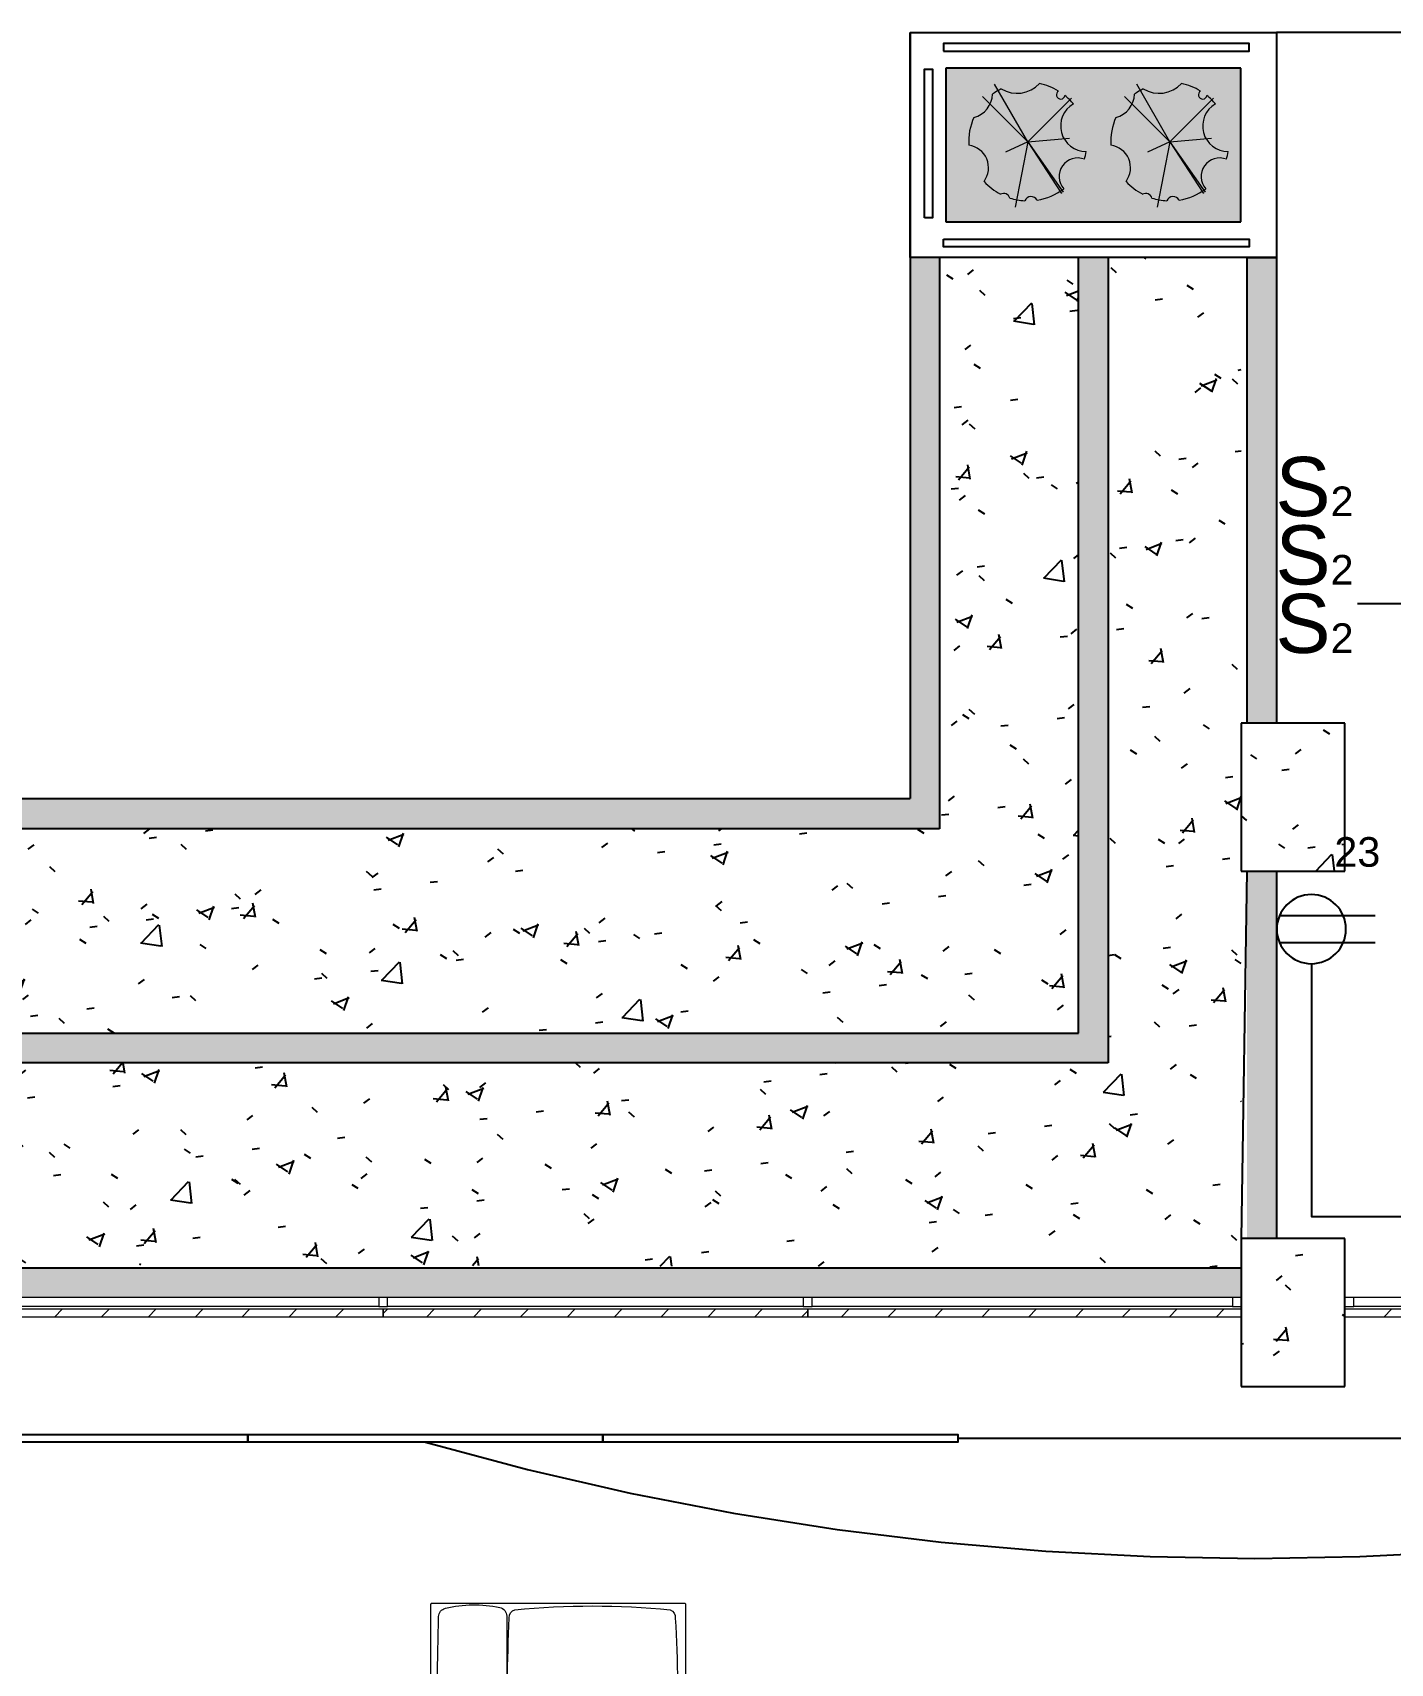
# Model space of a CAD drawing. Header units: inches. Extents: x 131 to 82119, y 71 to 16923.
# Drawn here: x 380.3 to 384.89, y 184.17 to 189.68 of the extents above; entities that cross this region are included whole.
import ezdxf
from ezdxf.enums import TextEntityAlignment as Align

# ---------------------------------------------------------------- set-up
doc = ezdxf.new("R2010")
doc.units = ezdxf.units.IN
doc.header["$MEASUREMENT"] = 0
doc.linetypes.add('HIDDEN', pattern=[9.525, 6.35, -3.175])
for name, color, linetype, lineweight in [('A-GLAZ-CURT-MCUT', 52, 'Continuous', 18), ('A-GLAZ-CURT-OTLN', 52, 'Continuous', 18), ('A-GLAZ-CWMG-MCUT', 51, 'Continuous', 18), ('A-GLAZ-CWMG-OTLN', 51, 'Continuous', 18), ('DUCTO-PARED O TECHO', 7, 'Continuous', 25), ('I-FURN-____-OTLN', 30, 'Continuous', 18), ('L-PLNT-____-OTLN', 71, 'Continuous', 18), ('SIMBOLOGIA', 150, 'Continuous', 25)]:
    doc.layers.add(name, color=color, linetype=linetype, lineweight=lineweight)
for name, color, linetype in [('Arquitectonico', 253, 'Continuous'), ('INTERRUPTORES', 6, 'Continuous'), ('LAMPARAS', 20, 'Continuous'), ('Retorno', 5, 'HIDDEN')]:
    doc.layers.add(name, color=color, linetype=linetype)
doc.styles.get("Standard").update_dxf_attribs({"font": 'arial.ttf'})
pattern_1 = [(50, (393.4712, 186.17345), (0.546432, -0.047308), [0.057, -0.629]), (355, (393.4712, 186.17345), (-0.105429, 0.57337), [0.046, -0.503]), (100.451, (393.5172, 186.16945), (0.440955, 0.525708), [0.049, -0.534]), (46.184, (393.4712, 186.32545), (0.813123, -0.12606), [0.086, -0.943]), (96.636, (393.5392, 186.31545), (0.711995, 0.74225), [0.073, -0.801]), (351.184, (393.4712, 186.32545), (0.71223, 0.742616), [0.069, -0.754]), (21, (393.5472, 186.28745), (0.454985, -0.306292), [0.057, -0.629]), (326, (393.5472, 186.28745), (0.185766, 0.552594), [0.046, -0.503]), (71.451, (393.5852, 186.26245), (0.640536, 0.246016), [0.049, -0.534]), (37.5, (393.47122, 186.17345), (0.009206, 0.2541166), [0.025, -0.472, 0.025, -0.485, -0.505]), (37.5, (393.47122, 186.17345), (0.009206, 0.2541166), [-1.007, 0.025, -0.48]), (7.5, (393.47122, 186.17345), (0.2004608, 0.3007382), [0.025, -0.266, 0.025, -0.46, -0.192]), (7.5, (393.47122, 186.17345), (0.2004608, 0.3007382), [-0.776, 0.025, -0.167]), (327.5, (393.30122, 186.17345), (0.406483, -0.0170776), [0.025, -0.165, 0.025, -0.569, -0.789]), (327.5, (393.30122, 186.17345), (0.406483, -0.0170776), [-0.785, 0.025, -0.764]), (317.5, (393.22522, 186.17345), (0.443999, 0.076008), [0.025, -0.223, 0.025, -0.37, -0.56]), (317.5, (393.22522, 186.17345), (0.443999, 0.076008), [-0.642, 0.025, -0.535])]
pattern_2 = [(360, (393.47122, 186.17345), (0.305, 0.076), [0.025, -0.203, 0.025, -0.203, -1.219]), (360, (393.47122, 186.17345), (0.305, 0.076), [-0.457, 0.025, -0.432, 0.025, -0.203, -0.533]), (360, (393.47122, 186.17345), (0.305, 0.076), [-1.143, 0.025, -0.127, 0.025, -0.356]), (120, (393.58522, 186.21145), (-0.21831793, 0.22613775), [0.025, -0.203, 0.025, -0.203, -1.219]), (120, (393.58522, 186.21145), (-0.21831793, 0.22613775), [-0.457, 0.025, -0.432, 0.025, -0.203, -0.533]), (120, (393.58522, 186.21145), (-0.21831793, 0.22613775), [-1.143, 0.025, -0.127, 0.025, -0.356]), (240, (393.62322, 186.36445), (-0.08668207, -0.30213775), [0.025, -0.203, 0.025, -0.203, -1.219]), (240, (393.62322, 186.36445), (-0.08668207, -0.30213775), [-0.457, 0.025, -0.432, 0.025, -0.203, -0.533]), (240, (393.62322, 186.36445), (-0.08668207, -0.30213775), [-1.143, 0.025, -0.127, 0.025, -0.356])]

# ---------------------------------------------------------------- blocks, each defined once
blk = doc.blocks.new('Rectangular Mullion - 30mm Square-1501429-ARQ-SS')
at = {"layer": 'A-GLAZ-CWMG-MCUT'}
for p, q in [((-0.03, 0.015), (0, 0.015)), ((-0.03, -0.015), (-0.03, 0.015)), ((0, 0.015), (0, -0.015)), ((0, -0.015), (-0.03, -0.015))]:
    blk.add_line(p, q, dxfattribs=at)
blk = doc.blocks.new('System Panel - Glazed-1501432-ARQ-SS')
at = {"layer": 'A-GLAZ-CURT-OTLN'}
h = blk.add_hatch(dxfattribs=at)
h.set_pattern_fill('FP_8', color=8, style=0, pattern_type=2)
h.set_pattern_definition([(45, (8.173, 0.781), (-0.079196, 0.079196), [])])
h.paths.add_polyline_path([(0.5669, -0.0495), (0.5669, -0.0245), (-0.5669, -0.0245), (-0.5669, -0.0495)], flags=0)
at = {"layer": 'A-GLAZ-CURT-MCUT'}
for p, q in [((0.5669, -0.0245), (-0.5669, -0.0245)), ((-0.5669, -0.0245), (-0.5669, -0.0495)), ((-0.5669, -0.0495), (0.5669, -0.0495)), ((0.5669, -0.0495), (0.5669, -0.0245))]:
    blk.add_line(p, q, dxfattribs=at)
blk = doc.blocks.new('Rectangular Mullion - 30mm Square-1395236-ARQ-SS')
at = {"layer": 'A-GLAZ-CWMG-OTLN'}
for p, q in [((-7.6215, -0.7662), (-8.7102, -0.7662)), ((-7.6215, -0.7962), (-8.7102, -0.7962))]:
    blk.add_line(p, q, dxfattribs=at)
blk = doc.blocks.new('Rectangular Mullion - 30mm Square-V2-ARQ-SS')
at = {"layer": 'A-GLAZ-CWMG-OTLN'}
h = blk.add_hatch(dxfattribs=at)
h.set_pattern_fill('FP_9', color=8, style=0, pattern_type=2)
h.set_pattern_definition([(225, (-8.74, -0.781), (0.079196, -0.079196), [])])
h.paths.add_polyline_path([(-0.03, 0.015), (-0.03, -0.015), (0, -0.015), (0, 0.015)], flags=0)
at = {"layer": 'A-GLAZ-CWMG-MCUT'}
for p, q in [((0, 0.015), (-0.03, 0.015)), ((-0.03, 0.015), (-0.03, -0.015)), ((0, -0.015), (0, 0.015)), ((-0.03, -0.015), (0, -0.015))]:
    blk.add_line(p, q, dxfattribs=at)
blk = doc.blocks.new('System Panel - Glazed-V3-ARQ-SS')
at = {"layer": 'A-GLAZ-CURT-OTLN'}
h = blk.add_hatch(dxfattribs=at)
h.set_pattern_fill('FP_10', color=8, style=0, pattern_type=2)
h.set_pattern_definition([(45, (11.273, 0.781), (-0.079196, 0.079196), [])])
h.paths.add_polyline_path([(0.7175, -0.0495), (0.7175, -0.0245), (-0.7175, -0.0245), (-0.7175, -0.0495)], flags=0)
at = {"layer": 'A-GLAZ-CURT-MCUT'}
for p, q in [((0.7175, -0.0245), (-0.7175, -0.0245)), ((-0.7175, -0.0245), (-0.7175, -0.0495)), ((-0.7175, -0.0495), (0.7175, -0.0495)), ((0.7175, -0.0495), (0.7175, -0.0245))]:
    blk.add_line(p, q, dxfattribs=at)
blk = doc.blocks.new('System Panel - Glazed-1647457-ARQ-SS')
at = {"layer": 'A-GLAZ-CURT-OTLN'}
h = blk.add_hatch(dxfattribs=at)
h.set_pattern_fill('FP_11', color=8, style=0, pattern_type=2)
h.set_pattern_definition([(45, (9.823, 0.781), (-0.079196, 0.079196), [])])
h.paths.add_polyline_path([(0.7325, -0.0495), (0.7325, -0.0245), (-0.7325, -0.0245), (-0.7325, -0.0495), (-0.6997, -0.0495)], flags=0)
at = {"layer": 'A-GLAZ-CURT-MCUT'}
for p, q in [((0.7325, -0.0245), (-0.7325, -0.0245)), ((-0.7325, -0.0245), (-0.7325, -0.0495)), ((-0.7325, -0.0495), (0.7325, -0.0495)), ((0.7325, -0.0495), (0.7325, -0.0245))]:
    blk.add_line(p, q, dxfattribs=at)
blk = doc.blocks.new('Rectangular Mullion - 30mm Square-1647450-ARQ-SS')
at = {"layer": 'A-GLAZ-CWMG-OTLN'}
for p, q in [((-10.5703, -0.7662), (-11.9754, -0.7662)), ((-10.5703, -0.7962), (-11.9754, -0.7962))]:
    blk.add_line(p, q, dxfattribs=at)
blk = doc.blocks.new('Rectangular Mullion - 30mm Square-1647451-ARQ-SS')
at = {"layer": 'A-GLAZ-CWMG-OTLN'}
for p, q in [((-9.1202, -0.7662), (-10.5403, -0.7662)), ((-9.1202, -0.7962), (-10.5403, -0.7962))]:
    blk.add_line(p, q, dxfattribs=at)
blk = doc.blocks.new('Rectangular Mullion - 30mm Square-V8-ARQ-SS')
at = {"layer": 'A-GLAZ-CWMG-MCUT'}
for p, q in [((-0.015, 0.015), (0.015, 0.015)), ((-0.015, -0.015), (-0.015, 0.015)), ((0.015, 0.015), (0.015, -0.015)), ((0.015, -0.015), (-0.015, -0.015))]:
    blk.add_line(p, q, dxfattribs=at)
blk = doc.blocks.new('Rectangular Mullion - 30mm Square-V9-ARQ-SS')
at = {"layer": 'A-GLAZ-CWMG-MCUT'}
for p, q in [((-0.015, 0.015), (0.015, 0.015)), ((-0.015, -0.015), (-0.015, 0.015)), ((0.015, 0.015), (0.015, -0.015)), ((0.015, -0.015), (-0.015, -0.015))]:
    blk.add_line(p, q, dxfattribs=at)
blk = doc.blocks.new('System Panel - Glazed-V16-ARQ-SS')
at = {"layer": 'A-GLAZ-CURT-OTLN'}
h = blk.add_hatch(dxfattribs=at)
h.set_pattern_fill('FP_29', color=8, style=0, pattern_type=2)
h.set_pattern_definition([(45, (12.708, 0.781), (-0.079196, 0.079196), [])])
h.paths.add_polyline_path([(0.7175, -0.0495), (0.7175, -0.0245), (-0.7175, -0.0245), (-0.7175, -0.0495)], flags=0)
at = {"layer": 'A-GLAZ-CURT-MCUT'}
for p, q in [((0.7175, -0.0245), (-0.7175, -0.0245)), ((-0.7175, -0.0245), (-0.7175, -0.0495)), ((-0.7175, -0.0495), (0.7175, -0.0495)), ((0.7175, -0.0495), (0.7175, -0.0245))]:
    blk.add_line(p, q, dxfattribs=at)
blk = doc.blocks.new('Rectangular Mullion - 30mm Square-1647454-ARQ-SS')
at = {"layer": 'A-GLAZ-CWMG-OTLN'}
for p, q in [((-12.0054, -0.7662), (-13.4255, -0.7662)), ((-12.0054, -0.7962), (-13.4255, -0.7962))]:
    blk.add_line(p, q, dxfattribs=at)
blk = doc.blocks.new('M_RPC Plant - Tropical - Agave - 0_45 Meters-752007-ARQ-SS')
at = {"layer": 'L-PLNT-____-OTLN'}
for q in [(-0.1121, 0.1907), (-0.1531, 0.1496), (0.1474, 0.1437), (0.1412, 0.0087), (-0.0755, -0.0388), (-0.0429, -0.2245), (0.1136, -0.1784), (0.1196, -0.1743)]:
    blk.add_line((0.0001, -0.0036), q, dxfattribs=at)
for centre, radius, start, end in [((0.0001, -0.0036), 0.2, 116.6696, 126.6487), ((-0.0359, 0.2628), 0.1029, 238.4657, 316.9123), ((0.0001, -0.0036), 0.2, 58.808, 78.7084), ((0.1112, 0.1551), 0.0145, 121.2967, 348.7033), ((-0.2035, 0.1601), 0.0842, 284.5761, 357.8078), ((0.1972, 0.0492), 0.0863, 119.9838, 270.0162), ((0.0001, -0.0036), 0.2, 39.648, 51.192), ((0.0001, -0.0036), 0.2, 155.7352, 183.4024), ((-0.21, -0.0919), 0.0771, 323.3668, 82.226), ((0.0001, -0.0036), 0.2, 342.7424, 350.352), ((0.1685, -0.1215), 0.0628, 68.9276, 221.0724), ((0.0001, -0.0036), 0.2, 222.1904, 242.6209), ((0.0001, -0.0036), 0.2, 279.0058, 307.2576), ((-0.0817, -0.2008), 0.0221, 17.3648, 117.5876), ((0.0001, -0.0036), 0.2, 252.3315, 266.9942), ((0.011, -0.212), 0.0231, 28.1518, 157.8482)]:
    blk.add_arc(centre, radius, start, end, dxfattribs=at)
blk = doc.blocks.new('Meet_2_Seater_Connect_Left - Meet_2_Seater_Connect_Left-1030455-ARQ-SS')
at = {"layer": 'I-FURN-____-OTLN'}
for p, q in [((-0.9547, 0.427), (-0.9547, -0.427)), ((0.9722, 0.43), (-0.9517, 0.43)), ((0.9753, -0.427), (0.9753, 0.427)), ((-0.9106, 0.174), (-0.0285, 0.174)), ((0.0294, 0.174), (0.9115, 0.174)), ((-0.9516, -0.43), (0.9723, -0.43))]:
    blk.add_line(p, q, dxfattribs=at)
for centre, radius, start, end in [((-0.9517, 0.427), 0.003, 89.9999, 180), ((-0.9082, 0.3741), 0.03, 91.5026, 166.1876), ((-0.4702, -16.3267), 16.7366, 88.49335, 91.50256), ((-0.0309, 0.3741), 0.03, 13.8075, 88.4934), ((0.0318, 0.3741), 0.03, 91.5026, 166.1876), ((0.4698, -16.3267), 16.7366, 88.49335, 91.50256), ((0.9091, 0.3741), 0.03, 13.8075, 88.4934), ((0.9723, 0.427), 0.003, 360, 92.4594), ((-0.5413, 0.2839), 0.4079, 166.1876, 192.2067), ((-0.1257, 0.3508), 0.1276, 6.0523, 13.8075), ((3.3446, 0.2646), 3.3449, 178.2931, 181.1734), ((0.0554, 0.3683), 0.0543, 166.1876, 184.2904), ((0.5421, 0.2839), 0.4079, 347.7933, 13.8075), ((-0.9106, 0.204), 0.03, 192.2067, 270), ((-0.9074, 0.1404), 0.0256, 85.9059, 166.0941), ((-0.468, -11.5824), 11.7564, 87.87, 92.13268), ((-0.0337, 0.1405), 0.0256, 3.8772, 84.1228), ((-0.0285, 0.204), 0.03, 270, 344.7947), ((0.0294, 0.204), 0.03, 195.2053, 270), ((0.0323, 0.1405), 0.0256, 95.8772, 176.1228), ((0.4666, -11.5824), 11.7564, 87.86732, 92.13), ((0.906, 0.1404), 0.0256, 13.9059, 94.0941), ((0.9115, 0.204), 0.03, 270, 347.7933), ((1.7318, -0.116), 2.6769, 174.3726, 185.6274), ((-4.5671, -0.1176), 4.5663, 356.7839, 3.2623), ((4.4368, -0.1175), 4.4376, 176.6436, 183.3102), ((-1.7332, -0.116), 2.6769, 354.3726, 5.6274), ((-0.9075, -0.3698), 0.0262, 199.3576, 278.6424), ((-0.0333, -0.3703), 0.0256, 262.8129, 352.2045), ((0.0319, -0.3703), 0.0256, 187.7955, 277.1871), ((0.9061, -0.3698), 0.0262, 261.3576, 340.6424), ((-0.9517, -0.427), 0.003, 180, 271.9138), ((-0.47, 7.8311), 8.2382, 266.9834, 273.0166), ((0.4687, 7.8311), 8.2382, 266.9834, 273.0166), ((0.9723, -0.427), 0.003, 270, 360)]:
    blk.add_arc(centre, radius, start, end, dxfattribs=at)
blk = doc.blocks.new('TOMA')
at = {"layer": 'SIMBOLOGIA'}
for p, q in [((-0.0301, 0.2165), (-0.0301, 0.0062)), ((0.0294, 0.2165), (0.0294, 0.1463)), ((0.0294, 0.1463), (0.0294, 0.0059))]:
    blk.add_line(p, q, dxfattribs=at)
blk.add_circle((0, 0.0761), 0.0761, dxfattribs=at)

msp = doc.modelspace()

# ---------------------------------------------------------------- hatches: boundary and pattern name
at = {"layer": 'Arquitectonico'}
h = msp.add_hatch(dxfattribs=at)
h.set_pattern_fill('FP_28', color=256, angle=720, style=0, pattern_type=2)
h.set_pattern_definition(pattern_2)
h.paths.add_polyline_path([(377.0498, 185.5273), (377.758, 185.5273), (377.758, 186.9739), (377.0498, 186.9739), (377.0498, 185.5552)])
h.paths.add_polyline_path([(383.3821, 189.0425), (384.3799, 189.0425), (384.3799, 189.5625), (383.3821, 189.5625), (383.3821, 189.1444)])
h = msp.add_hatch(dxfattribs=at)
h.set_pattern_fill('FP_2', color=256, angle=720, style=0, pattern_type=2)
h.set_pattern_definition(pattern_1)
h.paths.add_polyline_path([(377.878, 185.5273), (384.381, 185.5073), (384.381, 185.6073), (384.381, 185.6073), (384.381, 186.8488), (384.381, 186.8488), (384.381, 187.3488), (384.381, 187.3488), (384.381, 188.9225), (383.931, 188.9225), (383.931, 186.2006), (377.878, 186.2006), (377.878, 185.5818)])
h.paths.add_polyline_path([(383.831, 186.3006), (383.831, 188.9225), (383.3617, 188.9225), (383.3617, 186.9918), (377.878, 186.9918), (377.878, 186.3006), (382.9487, 186.3006)])
h = msp.add_hatch(dxfattribs=at)
h.set_pattern_fill('FP_28', color=256, angle=720, style=0, pattern_type=2)
h.set_pattern_definition(pattern_2)
h.paths.add_polyline_path([(384.351, 185.4073), (384.381, 185.4073), (384.381, 185.5073), (377.878, 185.5073), (377.878, 185.4073), (382.9487, 185.4073)])
h.paths.add_polyline_path([(384.4764, 185.6073), (384.4999, 185.6073), (384.4999, 186.8488), (384.3999, 186.8488), (384.3999, 185.6073)])
h.paths.add_polyline_path([(383.931, 186.2006), (383.931, 188.9225), (383.831, 188.9225), (383.831, 186.3006), (377.878, 186.3006), (377.878, 186.2006), (382.9487, 186.2006)])
h.paths.add_polyline_path([(382.9487, 186.9918), (383.3617, 186.9918), (383.3617, 188.9225), (383.2617, 188.9221), (383.2617, 187.0939), (377.878, 187.0939), (377.878, 186.9918)])
h.paths.add_polyline_path([(384.4764, 187.3488), (384.4999, 187.3488), (384.4999, 188.9218), (384.3999, 188.9218), (384.3999, 187.3488)])
h = msp.add_hatch(dxfattribs=at)
h.set_pattern_fill('FP_2', color=256, angle=720, style=0, pattern_type=2)
h.set_pattern_definition(pattern_1)
h.paths.add_polyline_path([(384.381, 186.8488), (384.731, 186.8488), (384.731, 187.3488), (384.381, 187.3488)], flags=0)
h = msp.add_hatch(dxfattribs=at)
h.set_pattern_fill('FP_2', color=256, angle=720, style=0, pattern_type=2)
h.set_pattern_definition(pattern_1)
h.paths.add_polyline_path([(384.381, 185.1073), (384.731, 185.1073), (384.731, 185.6073), (384.381, 185.6073), (384.381, 185.5552)], flags=0)

# ---------------------------------------------------------------- linework, layer by layer
for p, q in [((383.2617, 189.6825), (383.2617, 187.0939)), ((383.2621, 188.9225), (383.2621, 189.6825)), ((383.2621, 189.6825), (384.4999, 189.6825)), ((384.4999, 189.6825), (384.4999, 188.9225)), ((390.2549, 189.6825), (384.4999, 189.6825)), ((383.3821, 189.5625), (383.3821, 189.0425)), ((384.3799, 189.5625), (383.3821, 189.5625)), ((384.3799, 189.0425), (384.3799, 189.5625)), ((383.3821, 189.0425), (384.3799, 189.0425)), ((384.4999, 188.9225), (383.2621, 188.9225)), ((383.3617, 188.9225), (383.3617, 186.9918)), ((383.831, 186.3006), (383.831, 188.9225)), ((383.931, 188.9225), (383.931, 186.2006)), ((384.3999, 188.9225), (384.3999, 187.3488)), ((384.4999, 188.9218), (384.3999, 188.9218)), ((384.4999, 188.9225), (384.4999, 187.3488)), ((384.731, 187.3488), (384.381, 187.3488)), ((384.381, 187.3488), (384.381, 186.8488)), ((384.731, 186.8488), (384.731, 187.3488)), ((377.878, 187.0939), (383.2617, 187.0939)), ((383.3617, 186.9918), (377.878, 186.9918)), ((384.381, 186.8488), (384.731, 186.8488)), ((384.3999, 186.8488), (384.381, 185.6073)), ((384.4999, 186.8488), (384.4999, 185.6073)), ((377.878, 186.3006), (383.831, 186.3006)), ((383.931, 186.2006), (378.748, 186.2006)), ((384.731, 185.6073), (384.381, 185.6073)), ((384.381, 185.6073), (384.381, 185.1073)), ((384.731, 185.1073), (384.731, 185.6073)), ((384.381, 185.5073), (377.878, 185.5073)), ((384.381, 185.1073), (384.731, 185.1073))]:
    msp.add_line(p, q, dxfattribs=at)
for points in [[(383.375, 189.6202), (384.4082, 189.6202), (384.4082, 189.6462), (383.375, 189.6462)], [(383.311, 189.0565), (383.311, 189.5595), (383.337, 189.5595), (383.337, 189.0565)], [(383.375, 188.9848), (384.4082, 188.9848), (384.4082, 188.9588), (383.375, 188.9588)]]:
    msp.add_lwpolyline(points, close=True, dxfattribs=at)
at = {"layer": 'DUCTO-PARED O TECHO'}
for points in [[(385.8136, 186.5164), (385.8136, 187.7518), (384.7735, 187.7518)], [(384.618, 186.5359), (384.618, 185.6811), (389.353, 185.6811), (389.6854, 185.524)], [(385.4312, 184.9316), (383.4236, 184.9316)]]:
    msp.add_lwpolyline(points, dxfattribs=at)
at = {"layer": 'LAMPARAS'}
for points in [[(383.375, 189.6202), (384.4082, 189.6202), (384.4082, 189.6462), (383.375, 189.6462)], [(383.311, 189.0565), (383.311, 189.5595), (383.337, 189.5595), (383.337, 189.0565)], [(383.375, 188.9848), (384.4082, 188.9848), (384.4082, 188.9588), (383.375, 188.9588)], [(379.8236, 184.9446), (381.0236, 184.9446), (381.0236, 184.9186), (379.8236, 184.9186)], [(381.0236, 184.9446), (382.2236, 184.9446), (382.2236, 184.9186), (381.0236, 184.9186)], [(382.2236, 184.9446), (383.4236, 184.9446), (383.4236, 184.9186), (382.2236, 184.9186)]]:
    msp.add_lwpolyline(points, close=True, dxfattribs=at)
at = {"layer": 'Retorno'}
msp.add_arc((384.4274, 194.7271), 10.2014, 254.0473, 285.9527, dxfattribs=at)

# ---------------------------------------------------------------- block references
at = {"layer": 'Arquitectonico'}
for name, p in [('M_RPC Plant - Tropical - Agave - 0_45 Meters-752007-ARQ-SS', (383.6597, 189.3175)), ('M_RPC Plant - Tropical - Agave - 0_45 Meters-752007-ARQ-SS', (384.1397, 189.3175)), ('Rectangular Mullion - 30mm Square-1647454-ARQ-SS', (393.4712, 186.1734)), ('Rectangular Mullion - 30mm Square-1647450-ARQ-SS', (393.4712, 186.1734)), ('Rectangular Mullion - 30mm Square-1647451-ARQ-SS', (393.4712, 186.1734)), ('Rectangular Mullion - 30mm Square-1395236-ARQ-SS', (393.4712, 186.1734)), ('System Panel - Glazed-V16-ARQ-SS', (380.7633, 185.3923)), ('System Panel - Glazed-V3-ARQ-SS', (382.1983, 185.3923)), ('System Panel - Glazed-1647457-ARQ-SS', (383.6484, 185.3923)), ('System Panel - Glazed-1501432-ARQ-SS', (385.2979, 185.3923))]:
    msp.add_blockref(name, p, dxfattribs=at)
at = {"layer": 'Arquitectonico', "extrusion": (0, 0, -1), "rotation": 180}
for name, p in [('Rectangular Mullion - 30mm Square-V9-ARQ-SS', (-381.4808, 185.3923)), ('Rectangular Mullion - 30mm Square-V8-ARQ-SS', (-382.9159, 185.3923)), ('Rectangular Mullion - 30mm Square-1501429-ARQ-SS', (-384.381, 185.3923))]:
    msp.add_blockref(name, p, dxfattribs=at)
at = {"layer": 'Arquitectonico', "rotation": 180}
msp.add_blockref('Rectangular Mullion - 30mm Square-V2-ARQ-SS', (384.731, 185.3923), dxfattribs=at)
at = {"layer": 'Arquitectonico', "xscale": -1, "rotation": 90}
msp.add_blockref('Meet_2_Seater_Connect_Left - Meet_2_Seater_Connect_Left-1030455-ARQ-SS', (382.0724, 183.4201), dxfattribs=at)
at = {"layer": 'SIMBOLOGIA', "xscale": -1.534310573126468, "yscale": 1.534310573126468, "zscale": 1.534310573126468, "rotation": 270}
msp.add_blockref('TOMA', (384.5012, 186.6526), dxfattribs=at)

# ---------------------------------------------------------------- texts
msp.add_text('23', height=0.1).set_placement((384.7734, 186.8635), align=Align.CENTER)
at = {"layer": 'INTERRUPTORES', "char_height": 0.2, "attachment_point": 1}
for insert in [(384.4966, 188.2485), (384.4966, 188.0173), (384.4966, 187.7861)]:
    msp.add_mtext_dynamic_manual_height_columns('\\pt0.0082306;S{\\H0.5x;2}', width=0.353086, gutter_width=12.5, heights=[0], dxfattribs=dict(at, insert=insert))

doc.saveas('drawing.dxf')
